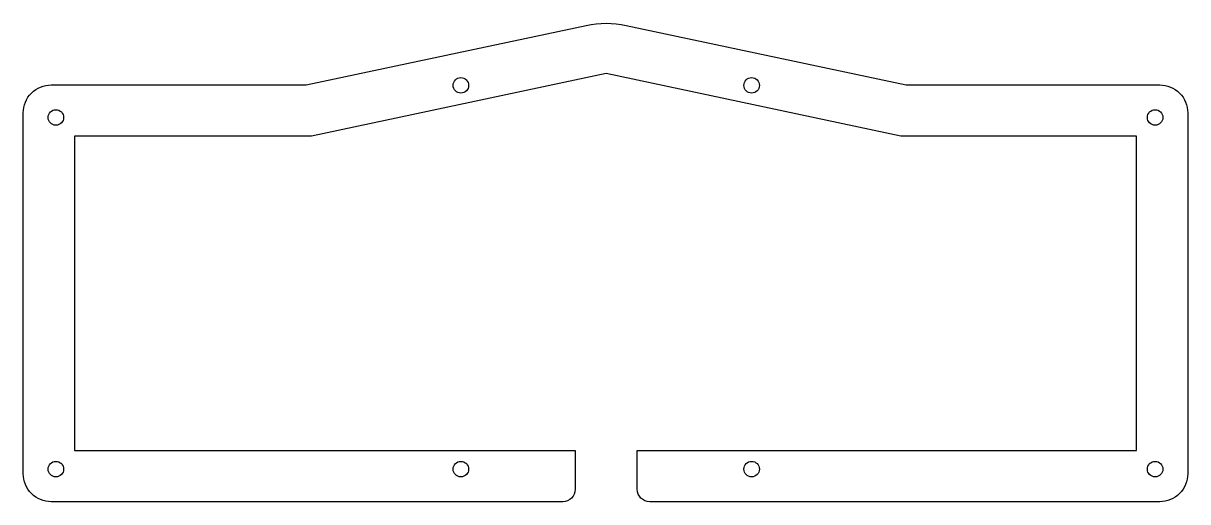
# Model space of a CAD drawing. Header units: millimetres. Extents: x -900 to -524, y -643 to -489.
import ezdxf

# ---------------------------------------------------------------- set-up
doc = ezdxf.new("R2010")
doc.units = ezdxf.units.MM
doc.layers.get('0').update_dxf_attribs({"linetype": 'CONTINUOUS'})

msp = doc.modelspace()

# ---------------------------------------------------------------- linework, layer by layer
msp.add_lwpolyline([(-697.77, -642.96, -0.414214), (-701.77, -638.96), (-701.77, -626.46), (-540.9, -626.46), (-540.9, -525.12), (-616.83, -525.12), (-711.77, -504.94), (-806.71, -525.12), (-883.14, -525.12), (-883.14, -626.46), (-721.77, -626.46), (-721.77, -638.96, -0.414214), (-725.77, -642.96), (-890.64, -642.96, -0.414214), (-899.64, -633.96), (-899.64, -517.62, -0.414214), (-890.64, -508.62), (-808.44, -508.62), (-718.21, -489.44, -0.105104), (-705.32, -489.44), (-615.09, -508.62), (-533.4, -508.62, -0.414214), (-524.4, -517.62), (-524.4, -633.96, -0.414214), (-533.4, -642.96)], format="xyb", close=True)
msp.add_lwpolyline([(-697.77, -642.96, -0.414214), (-701.77, -638.96), (-701.77, -626.46), (-540.9, -626.46), (-540.9, -525.12), (-616.83, -525.12), (-711.77, -504.94), (-806.71, -525.12), (-883.14, -525.12), (-883.14, -626.46), (-721.77, -626.46), (-721.77, -638.96, -0.414214), (-725.77, -642.96), (-890.64, -642.96, -0.414214), (-899.64, -633.96), (-899.64, -517.62, -0.414214), (-890.64, -508.62), (-808.44, -508.62), (-718.21, -489.44, -0.105104), (-705.32, -489.44), (-615.09, -508.62), (-533.4, -508.62, -0.414214), (-524.4, -517.62), (-524.4, -633.96, -0.414214), (-533.4, -642.96)], format="xyb", close=True)
for centre in [(-758.62, -508.77), (-758.62, -508.77), (-664.92, -508.77), (-664.92, -508.77), (-889.14, -519.12), (-889.14, -519.12), (-534.9, -519.12), (-534.9, -519.12), (-889.14, -632.46), (-889.14, -632.46), (-758.62, -632.46), (-758.62, -632.46), (-664.92, -632.46), (-664.92, -632.46), (-534.9, -632.46), (-534.9, -632.46)]:
    msp.add_circle(centre, 2.5)

doc.saveas('drawing.dxf')
